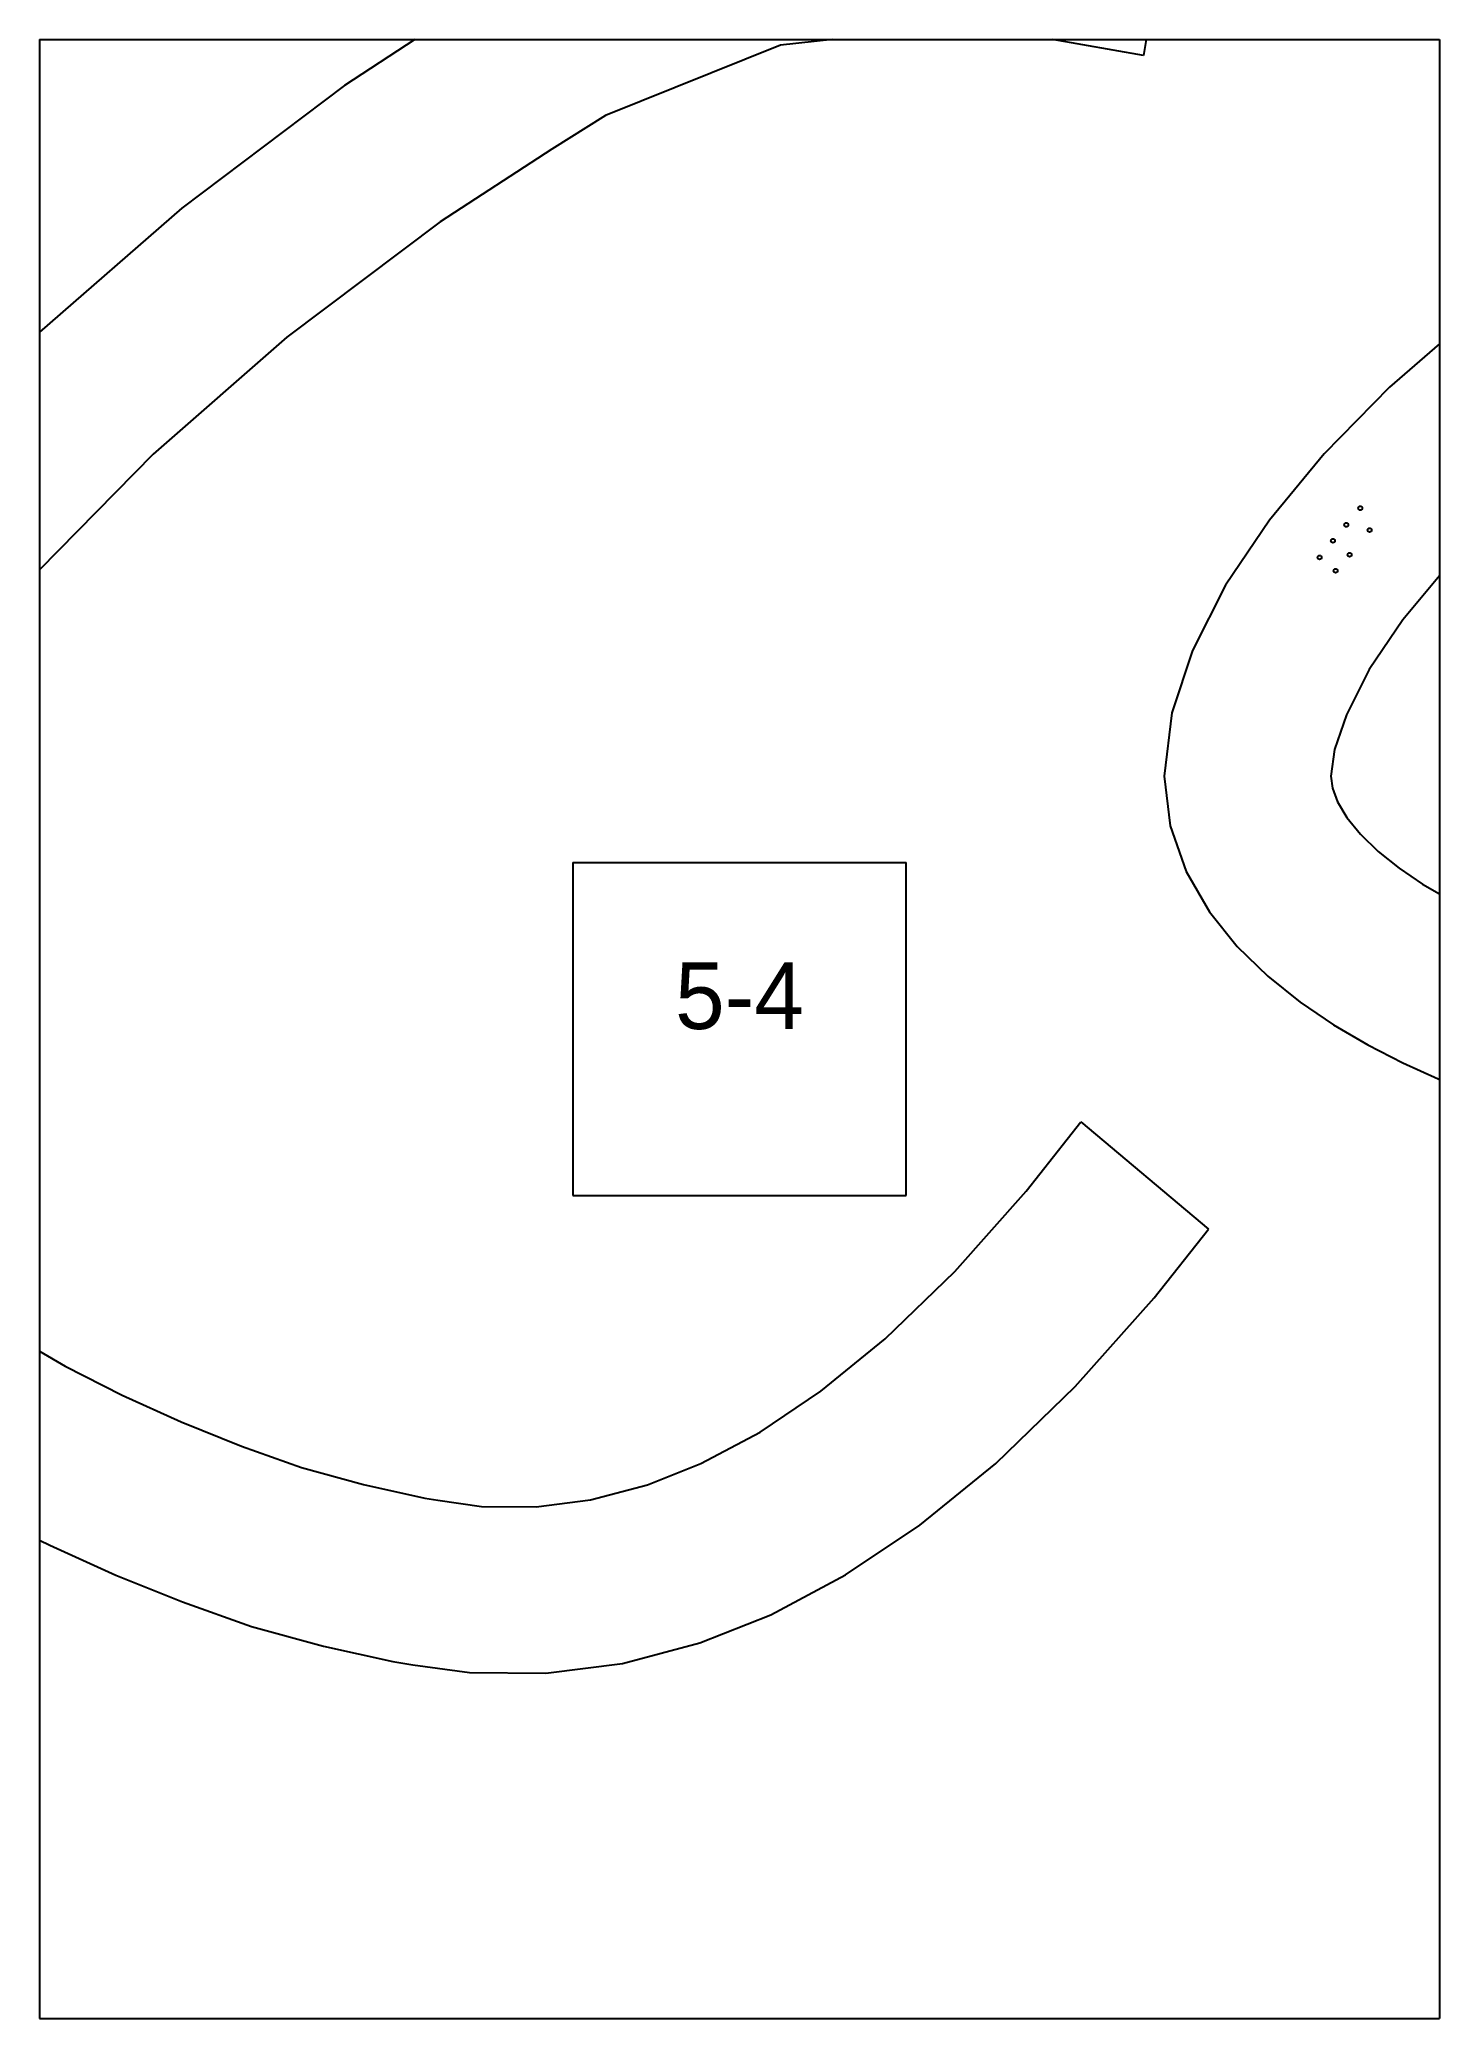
# Paper-space layout 'Plan 5-4' of a CAD drawing. Header units: metres, sheet in millimetres. Extents: x 0 to 210, y 0 to 297.
# The model-space entities are those that its viewports show. They can reach past a viewport. Long polylines and large blocks are cut down to what shows.
import ezdxf
from ezdxf.enums import TextEntityAlignment as Align

# ---------------------------------------------------------------- set-up
doc = ezdxf.new("R2010")
doc.units = ezdxf.units.M
for name, color, linetype in [('default', 7, 'Continuous'), ('mcircles', 7, 'Continuous'), ('TEXTLAYER', 7, 'Continuous'), ('VIEWPORTS', 7, 'Continuous')]:
    doc.layers.add(name, color=color, linetype=linetype)

msp = doc.modelspace()

# ---------------------------------------------------------------- linework, layer by layer
at = {"color": 9}
for p, q in [((630, -891), (630, -1188)), ((630, -891), (630, -1188)), ((840, -891), (840, -1188)), ((840, -891), (840, -1188)), ((420, -1188), (630, -1188)), ((420, -1188), (630, -1188)), ((630, -1188), (840, -1188)), ((630, -1188), (630, -1485)), ((630, -1188), (840, -1188)), ((630, -1188), (630, -1485)), ((840, -1188), (1050, -1188)), ((840, -1188), (840, -1485)), ((840, -1188), (1050, -1188)), ((840, -1188), (840, -1485)), ((710, -1311.5), (760, -1311.5)), ((710, -1311.5), (710, -1361.5)), ((760, -1361.5), (760, -1311.5)), ((710, -1361.5), (760, -1361.5)), ((420, -1485), (630, -1485)), ((420, -1485), (630, -1485)), ((630, -1485), (840, -1485)), ((630, -1485), (630, -1782)), ((630, -1485), (840, -1485)), ((630, -1485), (630, -1782)), ((840, -1485), (1050, -1485)), ((840, -1485), (840, -1782)), ((840, -1485), (1050, -1485)), ((840, -1485), (840, -1782))]:
    msp.add_line(p, q, dxfattribs=at)
at = {"layer": 'default', "color": 7, "linetype": 'Continuous'}
for p, q in [((799.75, -1165.73), (795.59, -1190.38)), ((693.47, -1183.34), (675.76, -1194.87)), ((769.14, -1185.76), (741.17, -1188.86)), ((795.59, -1190.38), (769.14, -1185.76)), ((741.17, -1188.86), (714.91, -1199.4)), ((675.76, -1194.87), (651.34, -1213.28)), ((714.91, -1199.4), (706.86, -1204.45)), ((706.86, -1204.45), (690.11, -1215.34)), ((651.34, -1213.28), (629.88, -1232.04)), ((690.11, -1215.34), (667.1, -1232.68)), ((629.88, -1232.04), (611.42, -1250.85)), ((843.87, -1230.26), (832.52, -1240.18)), ((667.1, -1232.68), (647.04, -1250.22)), ((832.52, -1240.18), (822.72, -1250.16)), ((647.04, -1250.22), (630, -1267.57)), ((822.72, -1250.16), (814.52, -1260.12)), ((849.68, -1258.36), (841.31, -1266.89)), ((814.52, -1260.12), (807.9, -1269.89)), ((630, -1267.57), (616.05, -1284.5)), ((841.31, -1266.89), (834.52, -1275.11)), ((807.9, -1269.89), (802.98, -1279.7)), ((834.52, -1275.11), (829.46, -1282.54)), ((802.98, -1279.7), (799.86, -1289.04)), ((829.46, -1282.54), (826.05, -1289.33)), ((799.86, -1289.04), (798.73, -1298.54)), ((826.05, -1289.33), (824.24, -1294.56)), ((824.24, -1294.56), (823.73, -1298.54)), ((798.73, -1298.54), (799.6, -1306)), ((823.73, -1298.54), (823.96, -1300.34)), ((823.96, -1300.34), (824.71, -1302.4)), ((824.71, -1302.4), (826.11, -1304.75)), ((799.6, -1306), (802.01, -1312.88)), ((826.11, -1304.75), (828.16, -1307.28)), ((828.16, -1307.28), (830.82, -1309.85)), ((830.82, -1309.85), (833.96, -1312.36)), ((833.96, -1312.36), (837.47, -1314.75)), ((802.01, -1312.88), (805.5, -1318.91)), ((837.47, -1314.75), (841.3, -1316.98)), ((841.3, -1316.98), (845.37, -1319.07)), ((805.5, -1318.91), (809.67, -1324.11)), ((809.67, -1324.11), (814.26, -1328.58)), ((814.26, -1328.58), (819.1, -1332.47)), ((819.1, -1332.47), (824.13, -1335.88)), ((824.13, -1335.88), (829.27, -1338.9)), ((829.27, -1338.9), (834.51, -1341.59)), ((834.51, -1341.59), (839.82, -1343.99)), ((839.82, -1343.99), (845.18, -1346.14)), ((778.01, -1360.83), (786.22, -1350.41)), ((786.22, -1350.41), (805.34, -1366.52)), ((767.32, -1372.88), (778.01, -1360.83)), ((797.19, -1376.86), (805.34, -1366.52)), ((756.85, -1383.01), (767.32, -1372.88)), ((785.38, -1390.18), (797.19, -1376.86)), ((625.65, -1382.3), (633.85, -1387.1)), ((747.2, -1390.87), (756.85, -1383.01)), ((633.85, -1387.1), (642.38, -1391.47)), ((642.38, -1391.47), (651.23, -1395.46)), ((738.08, -1396.99), (747.2, -1390.87)), ((773.44, -1401.71), (785.38, -1390.18)), ((651.23, -1395.46), (660.31, -1399.11)), ((729.18, -1401.73), (738.08, -1396.99)), ((660.31, -1399.11), (669.29, -1402.32)), ((721.19, -1404.91), (729.18, -1401.73)), ((762.07, -1410.97), (773.44, -1401.71)), ((669.29, -1402.32), (678.6, -1404.85)), ((678.6, -1404.85), (687.78, -1406.91)), ((687.78, -1406.91), (689.75, -1407.23)), ((689.75, -1407.23), (696.29, -1408.16)), ((704.49, -1408.23), (712.63, -1407.19)), ((712.63, -1407.19), (721.19, -1404.91)), ((621.83, -1409.01), (631.52, -1413.99)), ((696.29, -1408.16), (704.49, -1408.23)), ((750.92, -1418.44), (762.07, -1410.97)), ((631.52, -1413.99), (641.42, -1418.46)), ((641.42, -1418.46), (651.46, -1422.49)), ((739.69, -1424.41), (750.92, -1418.44)), ((651.46, -1422.49), (661.8, -1426.17)), ((729.04, -1428.64), (739.69, -1424.41)), ((661.8, -1426.17), (672.58, -1429.11)), ((672.58, -1429.11), (682.98, -1431.44)), ((682.98, -1431.44), (685.99, -1431.95)), ((717.44, -1431.72), (729.04, -1428.64)), ((685.99, -1431.95), (694.49, -1433.09)), ((694.49, -1433.09), (705.97, -1433.19)), ((705.97, -1433.19), (717.44, -1431.72))]:
    msp.add_line(p, q, dxfattribs=at)
at = {"layer": 'mcircles', "color": 7, "linetype": 'Continuous'}
for centre in [(828.13, -1258.33), (826.03, -1260.83), (829.53, -1261.63), (824.03, -1263.23), (826.53, -1265.33), (822.03, -1265.73), (824.43, -1267.73)]:
    msp.add_circle(centre, 0.3, dxfattribs=at)

# ---------------------------------------------------------------- texts
at = {"layer": 'TEXTLAYER', "color": 1}
msp.add_text('5-4', height=10, dxfattribs=at).set_placement((735, -1336.5), align=Align.CENTER)

psp = doc.layouts.new('Plan 5-4')

# ---------------------------------------------------------------- viewports
at = {"layer": 'VIEWPORTS'}
psp.add_viewport(center=(105, 148.5), size=(210, 297), view_center_point=(735, -1336.5), view_height=297, dxfattribs=at)

doc.saveas('drawing.dxf')
